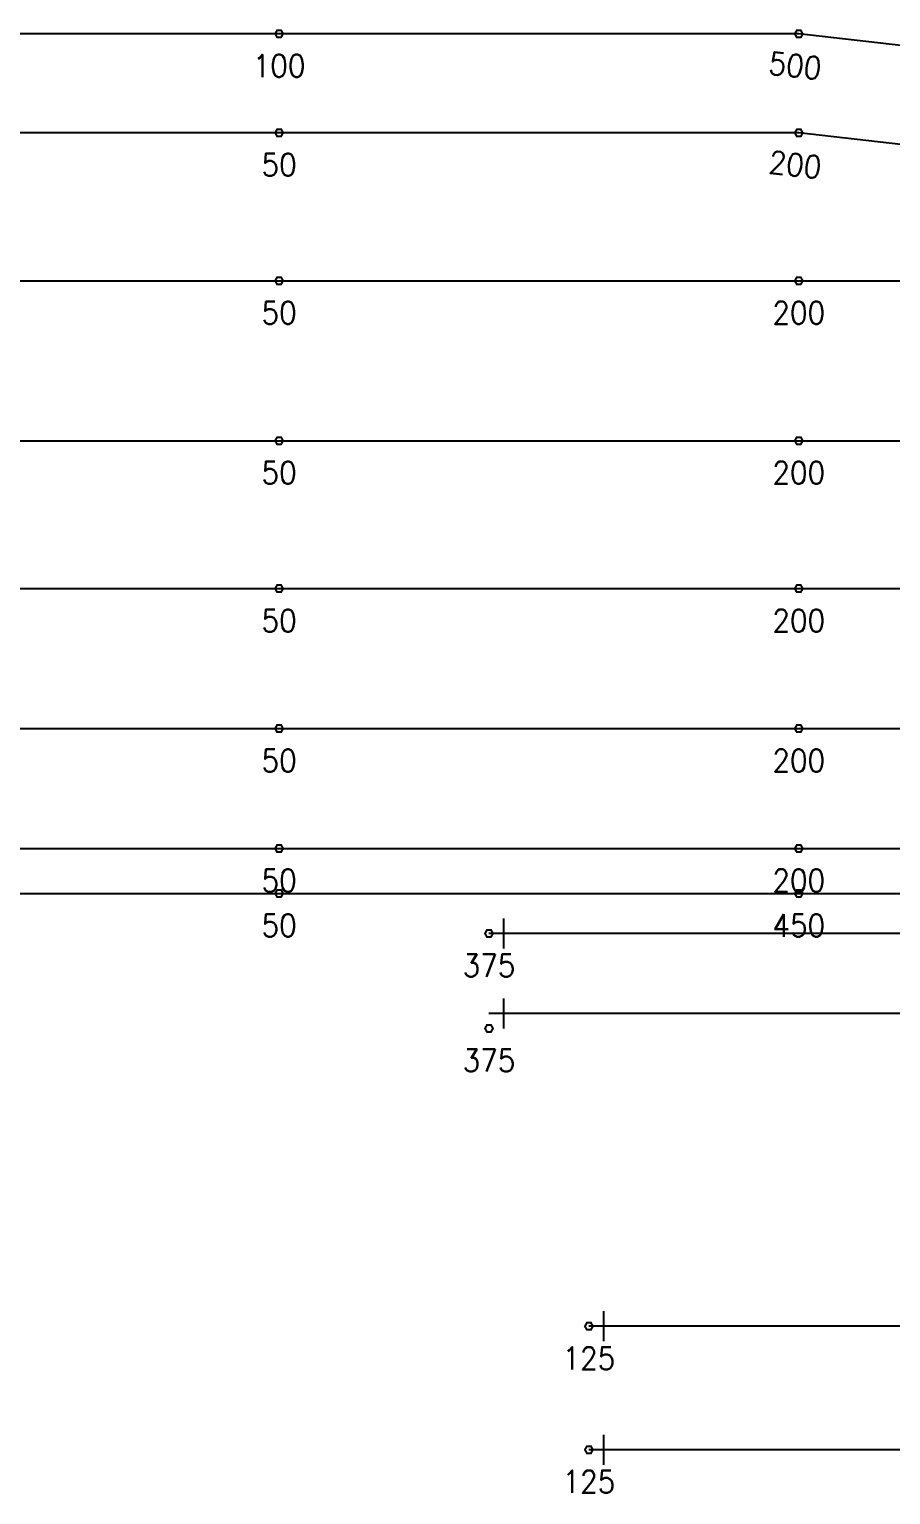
# Model space of a CAD drawing. Header units: millimetres. Extents: x 139404 to 589785, y -24714 to 48110.
# Drawn here: x 426550 to 435170, y 23635 to 38296 of the extents above; entities that cross this region are included whole.
import ezdxf
from ezdxf.enums import TextEntityAlignment as Align

# ---------------------------------------------------------------- set-up
doc = ezdxf.new("R2010")
doc.units = ezdxf.units.MM
doc.layers.get('0').update_dxf_attribs({"lineweight": 20})
doc.layers.add('ARES_TAG', color=3, linetype='Continuous')
doc.layers.add('NDC_S_TENDON', color=10, linetype='Continuous')
doc.layers.add('Current_plane_Column', color=7, linetype='Continuous', true_color=0x4b00ff)
doc.layers.add('NDC_LCAP', color=87, linetype='Continuous', plot=False)
for name, color, linetype, lineweight in [('NDC_S-TENDON', 6, 'Continuous', 35), ('NDC_S_ANNO', 7, 'Continuous', 20), ('NDC_S_SYMBOL', 1, 'Continuous', 15)]:
    doc.layers.add(name, color=color, linetype=linetype, lineweight=lineweight)
doc.styles.add('ARES_BIGTEXT', font='VHARIALN.TTF')
doc.styles.add('ARES_ROMANS_0.36', font='romans.shx', dxfattribs={"width": 0.36, "bigfont": 'vns.shx'})
doc.styles.get("Standard").update_dxf_attribs({"font": 'arial.ttf'})

# ---------------------------------------------------------------- blocks, each defined once
blk = doc.blocks.new('*U177')
at = {"layer": 'NDC_S_TENDON'}
blk.add_line((5123, 0), (46734, 0), dxfattribs=at)
at = {"layer": 'ARES_TAG', "style": 'ARES_ROMANS_0.36', "width": 0.36}
blk.add_attdef('S3', text='', height=375, dxfattribs=at).set_placement((-7826, 0), align=Align.MIDDLE_CENTER)
at = {"layer": 'NDC_LCAP', "style": 'ARES_BIGTEXT'}
blk.add_attdef('L', text='', height=350, dxfattribs=at).set_placement((-8557, 0), align=Align.MIDDLE_RIGHT)
blk = doc.blocks.new('*U178')
at = {"layer": 'NDC_S_TENDON'}
blk.add_line((5123, 0), (46772, 0), dxfattribs=at)
at = {"layer": 'ARES_TAG', "style": 'ARES_ROMANS_0.36', "width": 0.36}
blk.add_attdef('S3', text='', height=375, dxfattribs=at).set_placement((-7788, 0), align=Align.MIDDLE_CENTER)
at = {"layer": 'NDC_LCAP', "style": 'ARES_BIGTEXT'}
blk.add_attdef('L', text='', height=350, dxfattribs=at).set_placement((-8519, 0), align=Align.MIDDLE_RIGHT)
blk = doc.blocks.new('*U179')
at = {"layer": 'NDC_S_TENDON'}
blk.add_line((5123, 0), (46115, 0), dxfattribs=at)
at = {"layer": 'ARES_TAG', "style": 'ARES_ROMANS_0.36', "width": 0.36}
blk.add_attdef('S3', text='', height=375, dxfattribs=at).set_placement((-8445, 0), align=Align.MIDDLE_CENTER)
at = {"layer": 'NDC_LCAP', "style": 'ARES_BIGTEXT'}
blk.add_attdef('L', text='', height=350, dxfattribs=at).set_placement((-9176, 0), align=Align.MIDDLE_RIGHT)
blk = doc.blocks.new('*U180')
at = {"layer": 'NDC_S_TENDON'}
blk.add_line((5123, 0), (46791, 0), dxfattribs=at)
at = {"layer": 'ARES_TAG', "style": 'ARES_ROMANS_0.36', "width": 0.36}
blk.add_attdef('S3', text='', height=375, dxfattribs=at).set_placement((-7769, 0), align=Align.MIDDLE_CENTER)
at = {"layer": 'NDC_LCAP', "style": 'ARES_BIGTEXT'}
blk.add_attdef('L', text='', height=350, dxfattribs=at).set_placement((-8500, 0), align=Align.MIDDLE_RIGHT)
blk = doc.blocks.new('*U181')
at = {"layer": 'NDC_S_TENDON'}
blk.add_line((5123, 0), (46876, 0), dxfattribs=at)
at = {"layer": 'ARES_TAG', "style": 'ARES_ROMANS_0.36', "width": 0.36}
blk.add_attdef('S3', text='', height=375, dxfattribs=at).set_placement((-8865, 0), align=Align.MIDDLE_CENTER)
at = {"layer": 'NDC_LCAP', "style": 'ARES_BIGTEXT'}
blk.add_attdef('L', text='', height=350, dxfattribs=at).set_placement((-9596, 0), align=Align.MIDDLE_RIGHT)
blk = doc.blocks.new('*U169')
at = {"layer": 'NDC_S_TENDON'}
blk.add_line((5123, 0), (48102, 0), dxfattribs=at)
at = {"layer": 'ARES_TAG', "style": 'ARES_ROMANS_0.36', "width": 0.36}
blk.add_attdef('S3', text='', height=375, dxfattribs=at).set_placement((-7615, 0), align=Align.MIDDLE_CENTER)
at = {"layer": 'NDC_LCAP', "style": 'ARES_BIGTEXT'}
blk.add_attdef('L', text='', height=350, dxfattribs=at).set_placement((-8346, 0), align=Align.MIDDLE_RIGHT)
blk = doc.blocks.new('*U164')
at = {"layer": 'NDC_S_SYMBOL', "color": 3}
blk.add_line((-7068, 0), (-5568, 0), dxfattribs=at)
blk.add_circle((-7518, 0), 450, dxfattribs=at)
at = {"layer": 'NDC_S_TENDON'}
for p, q in [((8795, -150), (8795, 150)), ((-3388, 0), (-500, 0)), ((-500, 0), (5123, 0)), ((5123, 0), (7945, 0)), ((7945, 0), (8945, 0))]:
    blk.add_line(p, q, dxfattribs=at)
blk.add_lwpolyline([(-3908, 0), (-4388, 150), (-4388, -150), (-3908, 0), (-3388, 0)], dxfattribs=at)
at = {"layer": 'ARES_TAG', "style": 'ARES_ROMANS_0.36', "width": 0.36}
blk.add_attdef('S3', text='', height=375, dxfattribs=at).set_placement((-7518, 0), align=Align.MIDDLE_CENTER)
at = {"layer": 'NDC_LCAP', "style": 'ARES_BIGTEXT'}
blk.add_attdef('L', text='', height=350, dxfattribs=at).set_placement((-8249, 0), align=Align.MIDDLE_RIGHT)
blk = doc.blocks.new('*U176')
at = {"layer": 'NDC_S_TENDON'}
for p, q in [((-16450, 0), (25150, 0)), ((25150, 0), (34386, -1037))]:
    blk.add_line(p, q, dxfattribs=at)
at = {"layer": 'ARES_TAG', "style": 'ARES_ROMANS_0.36', "width": 0.36}
blk.add_attdef('S3', text='', height=375, dxfattribs=at).set_placement((-20180, 0), align=Align.MIDDLE_CENTER)
at = {"layer": 'NDC_LCAP', "style": 'ARES_BIGTEXT'}
blk.add_attdef('L', text='', height=350, dxfattribs=at).set_placement((-20911, 0), align=Align.MIDDLE_RIGHT)
blk = doc.blocks.new('*U161')
at = {"layer": 'NDC_S_TENDON'}
for p, q in [((-16450, 0), (25150, 0)), ((25150, 0), (34386, -1037))]:
    blk.add_line(p, q, dxfattribs=at)
at = {"layer": 'ARES_TAG', "style": 'ARES_ROMANS_0.36', "width": 0.36}
blk.add_attdef('S3', text='', height=375, dxfattribs=at).set_placement((-20180, 0), align=Align.MIDDLE_CENTER)
at = {"layer": 'NDC_LCAP', "style": 'ARES_BIGTEXT'}
blk.add_attdef('L', text='', height=350, dxfattribs=at).set_placement((-20911, 0), align=Align.MIDDLE_RIGHT)
blk = doc.blocks.new('*U166')
at = {"layer": 'NDC_S_SYMBOL', "color": 3}
blk.add_line((-7068, 0), (-5568, 0), dxfattribs=at)
blk.add_circle((-7518, 0), 450, dxfattribs=at)
at = {"layer": 'NDC_S_TENDON'}
for p, q in [((7792, -150), (7792, 150)), ((-3388, 0), (-500, 0)), ((-500, 0), (5123, 0)), ((5123, 0), (6942, 0)), ((6942, 0), (7942, 0))]:
    blk.add_line(p, q, dxfattribs=at)
blk.add_lwpolyline([(-3908, 0), (-4388, 150), (-4388, -150), (-3908, 0), (-3388, 0)], dxfattribs=at)
at = {"layer": 'ARES_TAG', "style": 'ARES_ROMANS_0.36', "width": 0.36}
blk.add_attdef('S3', text='', height=375, dxfattribs=at).set_placement((-7518, 0), align=Align.MIDDLE_CENTER)
at = {"layer": 'NDC_LCAP', "style": 'ARES_BIGTEXT'}
blk.add_attdef('L', text='', height=350, dxfattribs=at).set_placement((-8249, 0), align=Align.MIDDLE_RIGHT)
blk = doc.blocks.new('*U165')
at = {"layer": 'NDC_S_SYMBOL', "color": 3}
blk.add_line((-7068, 0), (-5568, 0), dxfattribs=at)
blk.add_circle((-7518, 0), 450, dxfattribs=at)
at = {"layer": 'NDC_S_TENDON'}
for p, q in [((7792, -150), (7792, 150)), ((-3388, 0), (-500, 0)), ((-500, 0), (5123, 0)), ((5123, 0), (6942, 0)), ((6942, 0), (7942, 0))]:
    blk.add_line(p, q, dxfattribs=at)
blk.add_lwpolyline([(-3908, 0), (-4388, 150), (-4388, -150), (-3908, 0), (-3388, 0)], dxfattribs=at)
at = {"layer": 'ARES_TAG', "style": 'ARES_ROMANS_0.36', "width": 0.36}
blk.add_attdef('S3', text='', height=375, dxfattribs=at).set_placement((-7518, 0), align=Align.MIDDLE_CENTER)
at = {"layer": 'NDC_LCAP', "style": 'ARES_BIGTEXT'}
blk.add_attdef('L', text='', height=350, dxfattribs=at).set_placement((-8249, 0), align=Align.MIDDLE_RIGHT)
blk = doc.blocks.new('TDX')
at = {"layer": 'NDC_S-TENDON', "linetype": 'Continuous'}
for points, elevation in [([(46490, 28751, 20, 20, 0), (46470, 28786, 20, 20, 0), (46430, 28786, 20, 20, 0), (46410, 28751, 20, 20, 0), (46430, 28717, 20, 20, 0), (46470, 28717, 20, 20, 0)], 2500), ([(46490, 28751, 20, 20, 0), (46470, 28786, 20, 20, 0), (46430, 28786, 20, 20, 0), (46410, 28751, 20, 20, 0), (46430, 28717, 20, 20, 0), (46470, 28717, 20, 20, 0)], 2500), ([(46490, 28751, 20, 20, 0), (46470, 28786, 20, 20, 0), (46430, 28786, 20, 20, 0), (46410, 28751, 20, 20, 0), (46430, 28717, 20, 20, 0), (46470, 28717, 20, 20, 0)], 2572), ([(46490, 28751, 20, 20, 0), (46470, 28786, 20, 20, 0), (46430, 28786, 20, 20, 0), (46410, 28751, 20, 20, 0), (46430, 28717, 20, 20, 0), (46470, 28717, 20, 20, 0)], 2572), ([(51690, 28750, 20, 20, 0), (51670, 28785, 20, 20, 0), (51630, 28785, 20, 20, 0), (51610, 28750, 20, 20, 0), (51630, 28715, 20, 20, 0), (51670, 28715, 20, 20, 0)], 2900), ([(51690, 28750, 20, 20, 0), (51670, 28785, 20, 20, 0), (51630, 28785, 20, 20, 0), (51610, 28750, 20, 20, 0), (51630, 28715, 20, 20, 0), (51670, 28715, 20, 20, 0)], 2900), ([(51690, 28750, 20, 20, 0), (51670, 28785, 20, 20, 0), (51630, 28785, 20, 20, 0), (51610, 28750, 20, 20, 0), (51630, 28715, 20, 20, 0), (51670, 28715, 20, 20, 0)], 2900), ([(51690, 28750, 20, 20, 0), (51670, 28785, 20, 20, 0), (51630, 28785, 20, 20, 0), (51610, 28750, 20, 20, 0), (51630, 28715, 20, 20, 0), (51670, 28715, 20, 20, 0)], 2900), ([(51690, 28750, 20, 20, 0), (51670, 28785, 20, 20, 0), (51630, 28785, 20, 20, 0), (51610, 28750, 20, 20, 0), (51630, 28715, 20, 20, 0), (51670, 28715, 20, 20, 0)], 2972), ([(51690, 28750, 20, 20, 0), (51670, 28785, 20, 20, 0), (51630, 28785, 20, 20, 0), (51610, 28750, 20, 20, 0), (51630, 28715, 20, 20, 0), (51670, 28715, 20, 20, 0)], 2972), ([(51690, 28750, 20, 20, 0), (51670, 28785, 20, 20, 0), (51630, 28785, 20, 20, 0), (51610, 28750, 20, 20, 0), (51630, 28715, 20, 20, 0), (51670, 28715, 20, 20, 0)], 2972), ([(51690, 28750, 20, 20, 0), (51670, 28785, 20, 20, 0), (51630, 28785, 20, 20, 0), (51610, 28750, 20, 20, 0), (51630, 28715, 20, 20, 0), (51670, 28715, 20, 20, 0)], 2972), ([(46490, 27761, 20, 20, 0), (46470, 27796, 20, 20, 0), (46430, 27796, 20, 20, 0), (46410, 27761, 20, 20, 0), (46430, 27726, 20, 20, 0), (46470, 27726, 20, 20, 0)], 2800), ([(46490, 27761, 20, 20, 0), (46470, 27796, 20, 20, 0), (46430, 27796, 20, 20, 0), (46410, 27761, 20, 20, 0), (46430, 27726, 20, 20, 0), (46470, 27726, 20, 20, 0)], 2800), ([(46490, 27761, 20, 20, 0), (46470, 27796, 20, 20, 0), (46430, 27796, 20, 20, 0), (46410, 27761, 20, 20, 0), (46430, 27726, 20, 20, 0), (46470, 27726, 20, 20, 0)], 2872), ([(46490, 27761, 20, 20, 0), (46470, 27796, 20, 20, 0), (46430, 27796, 20, 20, 0), (46410, 27761, 20, 20, 0), (46430, 27726, 20, 20, 0), (46470, 27726, 20, 20, 0)], 2872), ([(51690, 27760, 20, 20, 0), (51670, 27794, 20, 20, 0), (51630, 27794, 20, 20, 0), (51610, 27760, 20, 20, 0), (51630, 27725, 20, 20, 0), (51670, 27725, 20, 20, 0)], 2950), ([(51690, 27760, 20, 20, 0), (51670, 27794, 20, 20, 0), (51630, 27794, 20, 20, 0), (51610, 27760, 20, 20, 0), (51630, 27725, 20, 20, 0), (51670, 27725, 20, 20, 0)], 2950), ([(51690, 27760, 20, 20, 0), (51670, 27794, 20, 20, 0), (51630, 27794, 20, 20, 0), (51610, 27760, 20, 20, 0), (51630, 27725, 20, 20, 0), (51670, 27725, 20, 20, 0)], 2950), ([(51690, 27760, 20, 20, 0), (51670, 27794, 20, 20, 0), (51630, 27794, 20, 20, 0), (51610, 27760, 20, 20, 0), (51630, 27725, 20, 20, 0), (51670, 27725, 20, 20, 0)], 2950), ([(51690, 27760, 20, 20, 0), (51670, 27794, 20, 20, 0), (51630, 27794, 20, 20, 0), (51610, 27760, 20, 20, 0), (51630, 27725, 20, 20, 0), (51670, 27725, 20, 20, 0)], 3022), ([(51690, 27760, 20, 20, 0), (51670, 27794, 20, 20, 0), (51630, 27794, 20, 20, 0), (51610, 27760, 20, 20, 0), (51630, 27725, 20, 20, 0), (51670, 27725, 20, 20, 0)], 3022), ([(51690, 27760, 20, 20, 0), (51670, 27794, 20, 20, 0), (51630, 27794, 20, 20, 0), (51610, 27760, 20, 20, 0), (51630, 27725, 20, 20, 0), (51670, 27725, 20, 20, 0)], 3022), ([(51690, 27760, 20, 20, 0), (51670, 27794, 20, 20, 0), (51630, 27794, 20, 20, 0), (51610, 27760, 20, 20, 0), (51630, 27725, 20, 20, 0), (51670, 27725, 20, 20, 0)], 3022), ([(46490, 26280, 20, 20, 0), (46470, 26315, 20, 20, 0), (46430, 26315, 20, 20, 0), (46410, 26280, 20, 20, 0), (46430, 26245, 20, 20, 0), (46470, 26245, 20, 20, 0)], 2800), ([(46490, 26280, 20, 20, 0), (46470, 26315, 20, 20, 0), (46430, 26315, 20, 20, 0), (46410, 26280, 20, 20, 0), (46430, 26245, 20, 20, 0), (46470, 26245, 20, 20, 0)], 2800), ([(46490, 26280, 20, 20, 0), (46470, 26315, 20, 20, 0), (46430, 26315, 20, 20, 0), (46410, 26280, 20, 20, 0), (46430, 26245, 20, 20, 0), (46470, 26245, 20, 20, 0)], 2872), ([(46490, 26280, 20, 20, 0), (46470, 26315, 20, 20, 0), (46430, 26315, 20, 20, 0), (46410, 26280, 20, 20, 0), (46430, 26245, 20, 20, 0), (46470, 26245, 20, 20, 0)], 2872), ([(51690, 26280, 20, 20, 0), (51670, 26315, 20, 20, 0), (51630, 26315, 20, 20, 0), (51610, 26280, 20, 20, 0), (51630, 26245, 20, 20, 0), (51670, 26245, 20, 20, 0)], 2950), ([(51690, 26280, 20, 20, 0), (51670, 26315, 20, 20, 0), (51630, 26315, 20, 20, 0), (51610, 26280, 20, 20, 0), (51630, 26245, 20, 20, 0), (51670, 26245, 20, 20, 0)], 2950), ([(51690, 26280, 20, 20, 0), (51670, 26315, 20, 20, 0), (51630, 26315, 20, 20, 0), (51610, 26280, 20, 20, 0), (51630, 26245, 20, 20, 0), (51670, 26245, 20, 20, 0)], 2950), ([(51690, 26280, 20, 20, 0), (51670, 26315, 20, 20, 0), (51630, 26315, 20, 20, 0), (51610, 26280, 20, 20, 0), (51630, 26245, 20, 20, 0), (51670, 26245, 20, 20, 0)], 2950), ([(51690, 26280, 20, 20, 0), (51670, 26315, 20, 20, 0), (51630, 26315, 20, 20, 0), (51610, 26280, 20, 20, 0), (51630, 26245, 20, 20, 0), (51670, 26245, 20, 20, 0)], 3022), ([(51690, 26280, 20, 20, 0), (51670, 26315, 20, 20, 0), (51630, 26315, 20, 20, 0), (51610, 26280, 20, 20, 0), (51630, 26245, 20, 20, 0), (51670, 26245, 20, 20, 0)], 3022), ([(51690, 26280, 20, 20, 0), (51670, 26315, 20, 20, 0), (51630, 26315, 20, 20, 0), (51610, 26280, 20, 20, 0), (51630, 26245, 20, 20, 0), (51670, 26245, 20, 20, 0)], 3022), ([(51690, 26280, 20, 20, 0), (51670, 26315, 20, 20, 0), (51630, 26315, 20, 20, 0), (51610, 26280, 20, 20, 0), (51630, 26245, 20, 20, 0), (51670, 26245, 20, 20, 0)], 3022), ([(46490, 24680, 20, 20, 0), (46470, 24715, 20, 20, 0), (46430, 24715, 20, 20, 0), (46410, 24680, 20, 20, 0), (46430, 24645, 20, 20, 0), (46470, 24645, 20, 20, 0)], 2800), ([(46490, 24680, 20, 20, 0), (46470, 24715, 20, 20, 0), (46430, 24715, 20, 20, 0), (46410, 24680, 20, 20, 0), (46430, 24645, 20, 20, 0), (46470, 24645, 20, 20, 0)], 2800), ([(46490, 24680, 20, 20, 0), (46470, 24715, 20, 20, 0), (46430, 24715, 20, 20, 0), (46410, 24680, 20, 20, 0), (46430, 24645, 20, 20, 0), (46470, 24645, 20, 20, 0)], 2872), ([(46490, 24680, 20, 20, 0), (46470, 24715, 20, 20, 0), (46430, 24715, 20, 20, 0), (46410, 24680, 20, 20, 0), (46430, 24645, 20, 20, 0), (46470, 24645, 20, 20, 0)], 2872), ([(51690, 24680, 20, 20, 0), (51670, 24715, 20, 20, 0), (51630, 24715, 20, 20, 0), (51610, 24680, 20, 20, 0), (51630, 24645, 20, 20, 0), (51670, 24645, 20, 20, 0)], 2950), ([(51690, 24680, 20, 20, 0), (51670, 24715, 20, 20, 0), (51630, 24715, 20, 20, 0), (51610, 24680, 20, 20, 0), (51630, 24645, 20, 20, 0), (51670, 24645, 20, 20, 0)], 2950), ([(51690, 24680, 20, 20, 0), (51670, 24715, 20, 20, 0), (51630, 24715, 20, 20, 0), (51610, 24680, 20, 20, 0), (51630, 24645, 20, 20, 0), (51670, 24645, 20, 20, 0)], 2950), ([(51690, 24680, 20, 20, 0), (51670, 24715, 20, 20, 0), (51630, 24715, 20, 20, 0), (51610, 24680, 20, 20, 0), (51630, 24645, 20, 20, 0), (51670, 24645, 20, 20, 0)], 2950), ([(51690, 24680, 20, 20, 0), (51670, 24715, 20, 20, 0), (51630, 24715, 20, 20, 0), (51610, 24680, 20, 20, 0), (51630, 24645, 20, 20, 0), (51670, 24645, 20, 20, 0)], 3022), ([(51690, 24680, 20, 20, 0), (51670, 24715, 20, 20, 0), (51630, 24715, 20, 20, 0), (51610, 24680, 20, 20, 0), (51630, 24645, 20, 20, 0), (51670, 24645, 20, 20, 0)], 3022), ([(51690, 24680, 20, 20, 0), (51670, 24715, 20, 20, 0), (51630, 24715, 20, 20, 0), (51610, 24680, 20, 20, 0), (51630, 24645, 20, 20, 0), (51670, 24645, 20, 20, 0)], 3022), ([(51690, 24680, 20, 20, 0), (51670, 24715, 20, 20, 0), (51630, 24715, 20, 20, 0), (51610, 24680, 20, 20, 0), (51630, 24645, 20, 20, 0), (51670, 24645, 20, 20, 0)], 3022), ([(46490, 23200, 20, 20, 0), (46470, 23235, 20, 20, 0), (46430, 23235, 20, 20, 0), (46410, 23200, 20, 20, 0), (46430, 23165, 20, 20, 0), (46470, 23165, 20, 20, 0)], 2800), ([(46490, 23200, 20, 20, 0), (46470, 23235, 20, 20, 0), (46430, 23235, 20, 20, 0), (46410, 23200, 20, 20, 0), (46430, 23165, 20, 20, 0), (46470, 23165, 20, 20, 0)], 2800), ([(46490, 23200, 20, 20, 0), (46470, 23235, 20, 20, 0), (46430, 23235, 20, 20, 0), (46410, 23200, 20, 20, 0), (46430, 23165, 20, 20, 0), (46470, 23165, 20, 20, 0)], 2872), ([(46490, 23200, 20, 20, 0), (46470, 23235, 20, 20, 0), (46430, 23235, 20, 20, 0), (46410, 23200, 20, 20, 0), (46430, 23165, 20, 20, 0), (46470, 23165, 20, 20, 0)], 2872), ([(51690, 23200, 20, 20, 0), (51670, 23235, 20, 20, 0), (51630, 23235, 20, 20, 0), (51610, 23200, 20, 20, 0), (51630, 23165, 20, 20, 0), (51670, 23165, 20, 20, 0)], 2950), ([(51690, 23200, 20, 20, 0), (51670, 23235, 20, 20, 0), (51630, 23235, 20, 20, 0), (51610, 23200, 20, 20, 0), (51630, 23165, 20, 20, 0), (51670, 23165, 20, 20, 0)], 2950), ([(51690, 23200, 20, 20, 0), (51670, 23235, 20, 20, 0), (51630, 23235, 20, 20, 0), (51610, 23200, 20, 20, 0), (51630, 23165, 20, 20, 0), (51670, 23165, 20, 20, 0)], 2950), ([(51690, 23200, 20, 20, 0), (51670, 23235, 20, 20, 0), (51630, 23235, 20, 20, 0), (51610, 23200, 20, 20, 0), (51630, 23165, 20, 20, 0), (51670, 23165, 20, 20, 0)], 2950), ([(51690, 23200, 20, 20, 0), (51670, 23235, 20, 20, 0), (51630, 23235, 20, 20, 0), (51610, 23200, 20, 20, 0), (51630, 23165, 20, 20, 0), (51670, 23165, 20, 20, 0)], 3022), ([(51690, 23200, 20, 20, 0), (51670, 23235, 20, 20, 0), (51630, 23235, 20, 20, 0), (51610, 23200, 20, 20, 0), (51630, 23165, 20, 20, 0), (51670, 23165, 20, 20, 0)], 3022), ([(51690, 23200, 20, 20, 0), (51670, 23235, 20, 20, 0), (51630, 23235, 20, 20, 0), (51610, 23200, 20, 20, 0), (51630, 23165, 20, 20, 0), (51670, 23165, 20, 20, 0)], 3022), ([(51690, 23200, 20, 20, 0), (51670, 23235, 20, 20, 0), (51630, 23235, 20, 20, 0), (51610, 23200, 20, 20, 0), (51630, 23165, 20, 20, 0), (51670, 23165, 20, 20, 0)], 3022), ([(46490, 21800, 20, 20, 0), (46470, 21835, 20, 20, 0), (46430, 21835, 20, 20, 0), (46410, 21800, 20, 20, 0), (46430, 21765, 20, 20, 0), (46470, 21765, 20, 20, 0)], 2800), ([(46490, 21800, 20, 20, 0), (46470, 21835, 20, 20, 0), (46430, 21835, 20, 20, 0), (46410, 21800, 20, 20, 0), (46430, 21765, 20, 20, 0), (46470, 21765, 20, 20, 0)], 2800), ([(46490, 21800, 20, 20, 0), (46470, 21835, 20, 20, 0), (46430, 21835, 20, 20, 0), (46410, 21800, 20, 20, 0), (46430, 21765, 20, 20, 0), (46470, 21765, 20, 20, 0)], 2872), ([(46490, 21800, 20, 20, 0), (46470, 21835, 20, 20, 0), (46430, 21835, 20, 20, 0), (46410, 21800, 20, 20, 0), (46430, 21765, 20, 20, 0), (46470, 21765, 20, 20, 0)], 2872), ([(51690, 21800, 20, 20, 0), (51670, 21835, 20, 20, 0), (51630, 21835, 20, 20, 0), (51610, 21800, 20, 20, 0), (51630, 21765, 20, 20, 0), (51670, 21765, 20, 20, 0)], 2950), ([(51690, 21800, 20, 20, 0), (51670, 21835, 20, 20, 0), (51630, 21835, 20, 20, 0), (51610, 21800, 20, 20, 0), (51630, 21765, 20, 20, 0), (51670, 21765, 20, 20, 0)], 2950), ([(51690, 21800, 20, 20, 0), (51670, 21835, 20, 20, 0), (51630, 21835, 20, 20, 0), (51610, 21800, 20, 20, 0), (51630, 21765, 20, 20, 0), (51670, 21765, 20, 20, 0)], 2950), ([(51690, 21800, 20, 20, 0), (51670, 21835, 20, 20, 0), (51630, 21835, 20, 20, 0), (51610, 21800, 20, 20, 0), (51630, 21765, 20, 20, 0), (51670, 21765, 20, 20, 0)], 2950), ([(51690, 21800, 20, 20, 0), (51670, 21835, 20, 20, 0), (51630, 21835, 20, 20, 0), (51610, 21800, 20, 20, 0), (51630, 21765, 20, 20, 0), (51670, 21765, 20, 20, 0)], 3022), ([(51690, 21800, 20, 20, 0), (51670, 21835, 20, 20, 0), (51630, 21835, 20, 20, 0), (51610, 21800, 20, 20, 0), (51630, 21765, 20, 20, 0), (51670, 21765, 20, 20, 0)], 3022), ([(51690, 21800, 20, 20, 0), (51670, 21835, 20, 20, 0), (51630, 21835, 20, 20, 0), (51610, 21800, 20, 20, 0), (51630, 21765, 20, 20, 0), (51670, 21765, 20, 20, 0)], 3022), ([(51690, 21800, 20, 20, 0), (51670, 21835, 20, 20, 0), (51630, 21835, 20, 20, 0), (51610, 21800, 20, 20, 0), (51630, 21765, 20, 20, 0), (51670, 21765, 20, 20, 0)], 3022), ([(46490, 20600, 20, 20, 0), (46470, 20635, 20, 20, 0), (46430, 20635, 20, 20, 0), (46410, 20600, 20, 20, 0), (46430, 20565, 20, 20, 0), (46470, 20565, 20, 20, 0)], 2800), ([(46490, 20600, 20, 20, 0), (46470, 20635, 20, 20, 0), (46430, 20635, 20, 20, 0), (46410, 20600, 20, 20, 0), (46430, 20565, 20, 20, 0), (46470, 20565, 20, 20, 0)], 2800), ([(46490, 20600, 20, 20, 0), (46470, 20635, 20, 20, 0), (46430, 20635, 20, 20, 0), (46410, 20600, 20, 20, 0), (46430, 20565, 20, 20, 0), (46470, 20565, 20, 20, 0)], 2872), ([(46490, 20600, 20, 20, 0), (46470, 20635, 20, 20, 0), (46430, 20635, 20, 20, 0), (46410, 20600, 20, 20, 0), (46430, 20565, 20, 20, 0), (46470, 20565, 20, 20, 0)], 2872), ([(51690, 20600, 20, 20, 0), (51670, 20635, 20, 20, 0), (51630, 20635, 20, 20, 0), (51610, 20600, 20, 20, 0), (51630, 20565, 20, 20, 0), (51670, 20565, 20, 20, 0)], 2950), ([(51690, 20600, 20, 20, 0), (51670, 20635, 20, 20, 0), (51630, 20635, 20, 20, 0), (51610, 20600, 20, 20, 0), (51630, 20565, 20, 20, 0), (51670, 20565, 20, 20, 0)], 2950), ([(51690, 20600, 20, 20, 0), (51670, 20635, 20, 20, 0), (51630, 20635, 20, 20, 0), (51610, 20600, 20, 20, 0), (51630, 20565, 20, 20, 0), (51670, 20565, 20, 20, 0)], 2950), ([(51690, 20600, 20, 20, 0), (51670, 20635, 20, 20, 0), (51630, 20635, 20, 20, 0), (51610, 20600, 20, 20, 0), (51630, 20565, 20, 20, 0), (51670, 20565, 20, 20, 0)], 2950), ([(51690, 20600, 20, 20, 0), (51670, 20635, 20, 20, 0), (51630, 20635, 20, 20, 0), (51610, 20600, 20, 20, 0), (51630, 20565, 20, 20, 0), (51670, 20565, 20, 20, 0)], 3022), ([(51690, 20600, 20, 20, 0), (51670, 20635, 20, 20, 0), (51630, 20635, 20, 20, 0), (51610, 20600, 20, 20, 0), (51630, 20565, 20, 20, 0), (51670, 20565, 20, 20, 0)], 3022), ([(51690, 20600, 20, 20, 0), (51670, 20635, 20, 20, 0), (51630, 20635, 20, 20, 0), (51610, 20600, 20, 20, 0), (51630, 20565, 20, 20, 0), (51670, 20565, 20, 20, 0)], 3022), ([(51690, 20600, 20, 20, 0), (51670, 20635, 20, 20, 0), (51630, 20635, 20, 20, 0), (51610, 20600, 20, 20, 0), (51630, 20565, 20, 20, 0), (51670, 20565, 20, 20, 0)], 3022), ([(46490, 20150, 20, 20, 0), (46470, 20185, 20, 20, 0), (46430, 20185, 20, 20, 0), (46410, 20150, 20, 20, 0), (46430, 20115, 20, 20, 0), (46470, 20115, 20, 20, 0)], 2550), ([(46490, 20150, 20, 20, 0), (46470, 20185, 20, 20, 0), (46430, 20185, 20, 20, 0), (46410, 20150, 20, 20, 0), (46430, 20115, 20, 20, 0), (46470, 20115, 20, 20, 0)], 2550), ([(46490, 20150, 20, 20, 0), (46470, 20185, 20, 20, 0), (46430, 20185, 20, 20, 0), (46410, 20150, 20, 20, 0), (46430, 20115, 20, 20, 0), (46470, 20115, 20, 20, 0)], 2622), ([(46490, 20150, 20, 20, 0), (46470, 20185, 20, 20, 0), (46430, 20185, 20, 20, 0), (46410, 20150, 20, 20, 0), (46430, 20115, 20, 20, 0), (46470, 20115, 20, 20, 0)], 2622), ([(51690, 20150, 20, 20, 0), (51670, 20185, 20, 20, 0), (51630, 20185, 20, 20, 0), (51610, 20150, 20, 20, 0), (51630, 20115, 20, 20, 0), (51670, 20115, 20, 20, 0)], 2950), ([(51690, 20150, 20, 20, 0), (51670, 20185, 20, 20, 0), (51630, 20185, 20, 20, 0), (51610, 20150, 20, 20, 0), (51630, 20115, 20, 20, 0), (51670, 20115, 20, 20, 0)], 2950), ([(51690, 20150, 20, 20, 0), (51670, 20185, 20, 20, 0), (51630, 20185, 20, 20, 0), (51610, 20150, 20, 20, 0), (51630, 20115, 20, 20, 0), (51670, 20115, 20, 20, 0)], 2950), ([(51690, 20150, 20, 20, 0), (51670, 20185, 20, 20, 0), (51630, 20185, 20, 20, 0), (51610, 20150, 20, 20, 0), (51630, 20115, 20, 20, 0), (51670, 20115, 20, 20, 0)], 2950), ([(51690, 20150, 20, 20, 0), (51670, 20185, 20, 20, 0), (51630, 20185, 20, 20, 0), (51610, 20150, 20, 20, 0), (51630, 20115, 20, 20, 0), (51670, 20115, 20, 20, 0)], 3022), ([(51690, 20150, 20, 20, 0), (51670, 20185, 20, 20, 0), (51630, 20185, 20, 20, 0), (51610, 20150, 20, 20, 0), (51630, 20115, 20, 20, 0), (51670, 20115, 20, 20, 0)], 3022), ([(51690, 20150, 20, 20, 0), (51670, 20185, 20, 20, 0), (51630, 20185, 20, 20, 0), (51610, 20150, 20, 20, 0), (51630, 20115, 20, 20, 0), (51670, 20115, 20, 20, 0)], 3022), ([(51690, 20150, 20, 20, 0), (51670, 20185, 20, 20, 0), (51630, 20185, 20, 20, 0), (51610, 20150, 20, 20, 0), (51630, 20115, 20, 20, 0), (51670, 20115, 20, 20, 0)], 3022), ([(48590, 19750, 20, 20, 0), (48570, 19785, 20, 20, 0), (48530, 19785, 20, 20, 0), (48510, 19750, 20, 20, 0), (48530, 19715, 20, 20, 0), (48570, 19715, 20, 20, 0)], 2875), ([(48590, 19750, 20, 20, 0), (48570, 19785, 20, 20, 0), (48530, 19785, 20, 20, 0), (48510, 19750, 20, 20, 0), (48530, 19715, 20, 20, 0), (48570, 19715, 20, 20, 0)], 2875), ([(48590, 19750, 20, 20, 0), (48570, 19785, 20, 20, 0), (48530, 19785, 20, 20, 0), (48510, 19750, 20, 20, 0), (48530, 19715, 20, 20, 0), (48570, 19715, 20, 20, 0)], 2947), ([(48590, 19750, 20, 20, 0), (48570, 19785, 20, 20, 0), (48530, 19785, 20, 20, 0), (48510, 19750, 20, 20, 0), (48530, 19715, 20, 20, 0), (48570, 19715, 20, 20, 0)], 2947), ([(48590, 18800, 20, 20, 0), (48570, 18835, 20, 20, 0), (48530, 18835, 20, 20, 0), (48510, 18800, 20, 20, 0), (48530, 18765, 20, 20, 0), (48570, 18765, 20, 20, 0)], 2875), ([(48590, 18800, 20, 20, 0), (48570, 18835, 20, 20, 0), (48530, 18835, 20, 20, 0), (48510, 18800, 20, 20, 0), (48530, 18765, 20, 20, 0), (48570, 18765, 20, 20, 0)], 2875), ([(48590, 18800, 20, 20, 0), (48570, 18835, 20, 20, 0), (48530, 18835, 20, 20, 0), (48510, 18800, 20, 20, 0), (48530, 18765, 20, 20, 0), (48570, 18765, 20, 20, 0)], 2947), ([(48590, 18800, 20, 20, 0), (48570, 18835, 20, 20, 0), (48530, 18835, 20, 20, 0), (48510, 18800, 20, 20, 0), (48530, 18765, 20, 20, 0), (48570, 18765, 20, 20, 0)], 2947), ([(49590, 15820, 20, 20, 0), (49570, 15855, 20, 20, 0), (49530, 15855, 20, 20, 0), (49510, 15820, 20, 20, 0), (49530, 15785, 20, 20, 0), (49570, 15785, 20, 20, 0)], 2875), ([(49590, 15820, 20, 20, 0), (49570, 15855, 20, 20, 0), (49530, 15855, 20, 20, 0), (49510, 15820, 20, 20, 0), (49530, 15785, 20, 20, 0), (49570, 15785, 20, 20, 0)], 2875), ([(49590, 15820, 20, 20, 0), (49570, 15855, 20, 20, 0), (49530, 15855, 20, 20, 0), (49510, 15820, 20, 20, 0), (49530, 15785, 20, 20, 0), (49570, 15785, 20, 20, 0)], 2947), ([(49590, 15820, 20, 20, 0), (49570, 15855, 20, 20, 0), (49530, 15855, 20, 20, 0), (49510, 15820, 20, 20, 0), (49530, 15785, 20, 20, 0), (49570, 15785, 20, 20, 0)], 2947), ([(49590, 14585, 20, 20, 0), (49570, 14620, 20, 20, 0), (49530, 14620, 20, 20, 0), (49510, 14585, 20, 20, 0), (49530, 14550, 20, 20, 0), (49570, 14550, 20, 20, 0)], 2875), ([(49590, 14585, 20, 20, 0), (49570, 14620, 20, 20, 0), (49530, 14620, 20, 20, 0), (49510, 14585, 20, 20, 0), (49530, 14550, 20, 20, 0), (49570, 14550, 20, 20, 0)], 2875), ([(49590, 14585, 20, 20, 0), (49570, 14620, 20, 20, 0), (49530, 14620, 20, 20, 0), (49510, 14585, 20, 20, 0), (49530, 14550, 20, 20, 0), (49570, 14550, 20, 20, 0)], 2947), ([(49590, 14585, 20, 20, 0), (49570, 14620, 20, 20, 0), (49530, 14620, 20, 20, 0), (49510, 14585, 20, 20, 0), (49530, 14550, 20, 20, 0), (49570, 14550, 20, 20, 0)], 2947)]:
    blk.add_lwpolyline(points, format="xyseb", close=True, dxfattribs=dict(at, elevation=elevation))
for name, p in [('*U176', (26500, 28753, 2580)), ('*U161', (26500, 27762, 2772)), ('*U169', (12778, 26280, 2875)), ('*U177', (14146, 24680, 2875)), ('*U178', (14108, 23200, 2875)), ('*U179', (14765, 21800, 2875)), ('*U180', (14089, 20600, 2875)), ('*U181', (14004, 20150, 2742))]:
    blk.add_blockref(name, p)
ref = blk.add_blockref('*U164', (57492, 19750, 72), dxfattribs=dict(xscale=-1))
ref.add_attrib('L', '13333', dxfattribs={"layer": 'NDC_LCAP', "height": 350, "style": 'ARES_BIGTEXT'}).set_placement((66833, 19750, 72), align=Align.MIDDLE_RIGHT)
ref.add_attrib('S3', 'S5-39', dxfattribs={"layer": 'ARES_TAG', "height": 375, "style": 'ARES_ROMANS_0.36', "width": 0.36}).set_placement((65010, 19750, 72), align=Align.MIDDLE_CENTER)
ref = blk.add_blockref('*U164', (57492, 18950, 72), dxfattribs=dict(xscale=-1))
ref.add_attrib('L', '13333', dxfattribs={"layer": 'NDC_LCAP', "height": 350, "style": 'ARES_BIGTEXT'}).set_placement((66833, 18950, 72), align=Align.MIDDLE_RIGHT)
ref.add_attrib('S3', 'S5-37', dxfattribs={"layer": 'ARES_TAG', "height": 375, "style": 'ARES_ROMANS_0.36', "width": 0.36}).set_placement((65010, 18950, 72), align=Align.MIDDLE_CENTER)
ref = blk.add_blockref('*U165', (57492, 15820, 2947), dxfattribs=dict(xscale=-1))
ref.add_attrib('L', '12330', dxfattribs={"layer": 'NDC_LCAP', "height": 350, "style": 'ARES_BIGTEXT'}).set_placement((66833, 15820, 2947), align=Align.MIDDLE_RIGHT)
ref.add_attrib('S3', 'S2-35', dxfattribs={"layer": 'ARES_TAG', "height": 375, "style": 'ARES_ROMANS_0.36', "width": 0.36}).set_placement((65010, 15820, 2947), align=Align.MIDDLE_CENTER)
ref = blk.add_blockref('*U166', (57492, 14585, 2947), dxfattribs=dict(xscale=-1))
ref.add_attrib('L', '12330', dxfattribs={"layer": 'NDC_LCAP', "height": 350, "style": 'ARES_BIGTEXT'}).set_placement((66833, 14585, 2947), align=Align.MIDDLE_RIGHT)
ref.add_attrib('S3', 'S2-34', dxfattribs={"layer": 'ARES_TAG', "height": 375, "style": 'ARES_ROMANS_0.36', "width": 0.36}).set_placement((65010, 14585, 2947), align=Align.MIDDLE_CENTER)
at = {"layer": 'NDC_S_ANNO', "linetype": 'Continuous', "char_height": 225, "attachment_point": 5, "line_spacing_factor": 0.75}
for s, insert, rotation in [('\\FSTANDARD.shx;100', (46450, 28431, 2500), 359.9845), ('\\FSTANDARD.shx;100', (46450, 28431, 2572), 359.9845), ('\\FSTANDARD.shx;500', (51614, 28432, 2900), 353.6135), ('\\FSTANDARD.shx;500', (51614, 28432, 2972), 353.6135), ('\\FSTANDARD.shx;200', (51614, 27441, 2950), 353.6135), ('\\FSTANDARD.shx;200', (51614, 27441, 3022), 353.6135), ('\\FSTANDARD.shx;50', (46450, 27441, 2800), 359.9845), ('\\FSTANDARD.shx;50', (46450, 27441, 2872), 359.9845)]:
    blk.add_mtext(s, dxfattribs=dict(at, insert=insert, rotation=rotation))
for s, insert in [('\\FSTANDARD.shx;50', (46450, 25960, 2800)), ('\\FSTANDARD.shx;50', (46450, 25960, 2872)), ('\\FSTANDARD.shx;200', (51650, 25960, 2950)), ('\\FSTANDARD.shx;200', (51650, 25960, 3022)), ('\\FSTANDARD.shx;50', (46450, 24360, 2800)), ('\\FSTANDARD.shx;50', (46450, 24360, 2872)), ('\\FSTANDARD.shx;200', (51650, 24360, 2950)), ('\\FSTANDARD.shx;200', (51650, 24360, 3022)), ('\\FSTANDARD.shx;50', (46450, 22880, 2800)), ('\\FSTANDARD.shx;50', (46450, 22880, 2872)), ('\\FSTANDARD.shx;200', (51650, 22880, 2950)), ('\\FSTANDARD.shx;200', (51650, 22880, 3022)), ('\\FSTANDARD.shx;50', (46450, 21480, 2800)), ('\\FSTANDARD.shx;50', (46450, 21480, 2872)), ('\\FSTANDARD.shx;200', (51650, 21480, 2950)), ('\\FSTANDARD.shx;200', (51650, 21480, 3022)), ('\\FSTANDARD.shx;50', (46450, 20280, 2800)), ('\\FSTANDARD.shx;50', (46450, 20280, 2872)), ('\\FSTANDARD.shx;200', (51650, 20280, 2950)), ('\\FSTANDARD.shx;200', (51650, 20280, 3022)), ('\\FSTANDARD.shx;50', (46450, 19830, 2550)), ('\\FSTANDARD.shx;50', (46450, 19830, 2622)), ('\\FSTANDARD.shx;450', (51650, 19830, 2950)), ('\\FSTANDARD.shx;450', (51650, 19830, 3022)), ('\\FSTANDARD.shx;375', (48550, 19430, 2875)), ('\\FSTANDARD.shx;375', (48550, 19430, 2947)), ('{\\Fstandard|c0;375}', (48550, 18480, 2875)), ('{\\Fstandard|c0;375}', (48550, 18480, 2947)), ('\\FSTANDARD.shx;125', (49550, 15500, 2875)), ('\\FSTANDARD.shx;125', (49550, 15500, 2947)), ('\\FSTANDARD.shx;125', (49550, 14265, 2875)), ('\\FSTANDARD.shx;125', (49550, 14265, 2947))]:
    blk.add_mtext(s, dxfattribs=dict(at, insert=insert))

msp = doc.modelspace()

# ---------------------------------------------------------------- block references
at = {"layer": 'Current_plane_Column'}
msp.add_blockref('TDX', (382600, 9500), dxfattribs=at)

doc.saveas('drawing.dxf')
